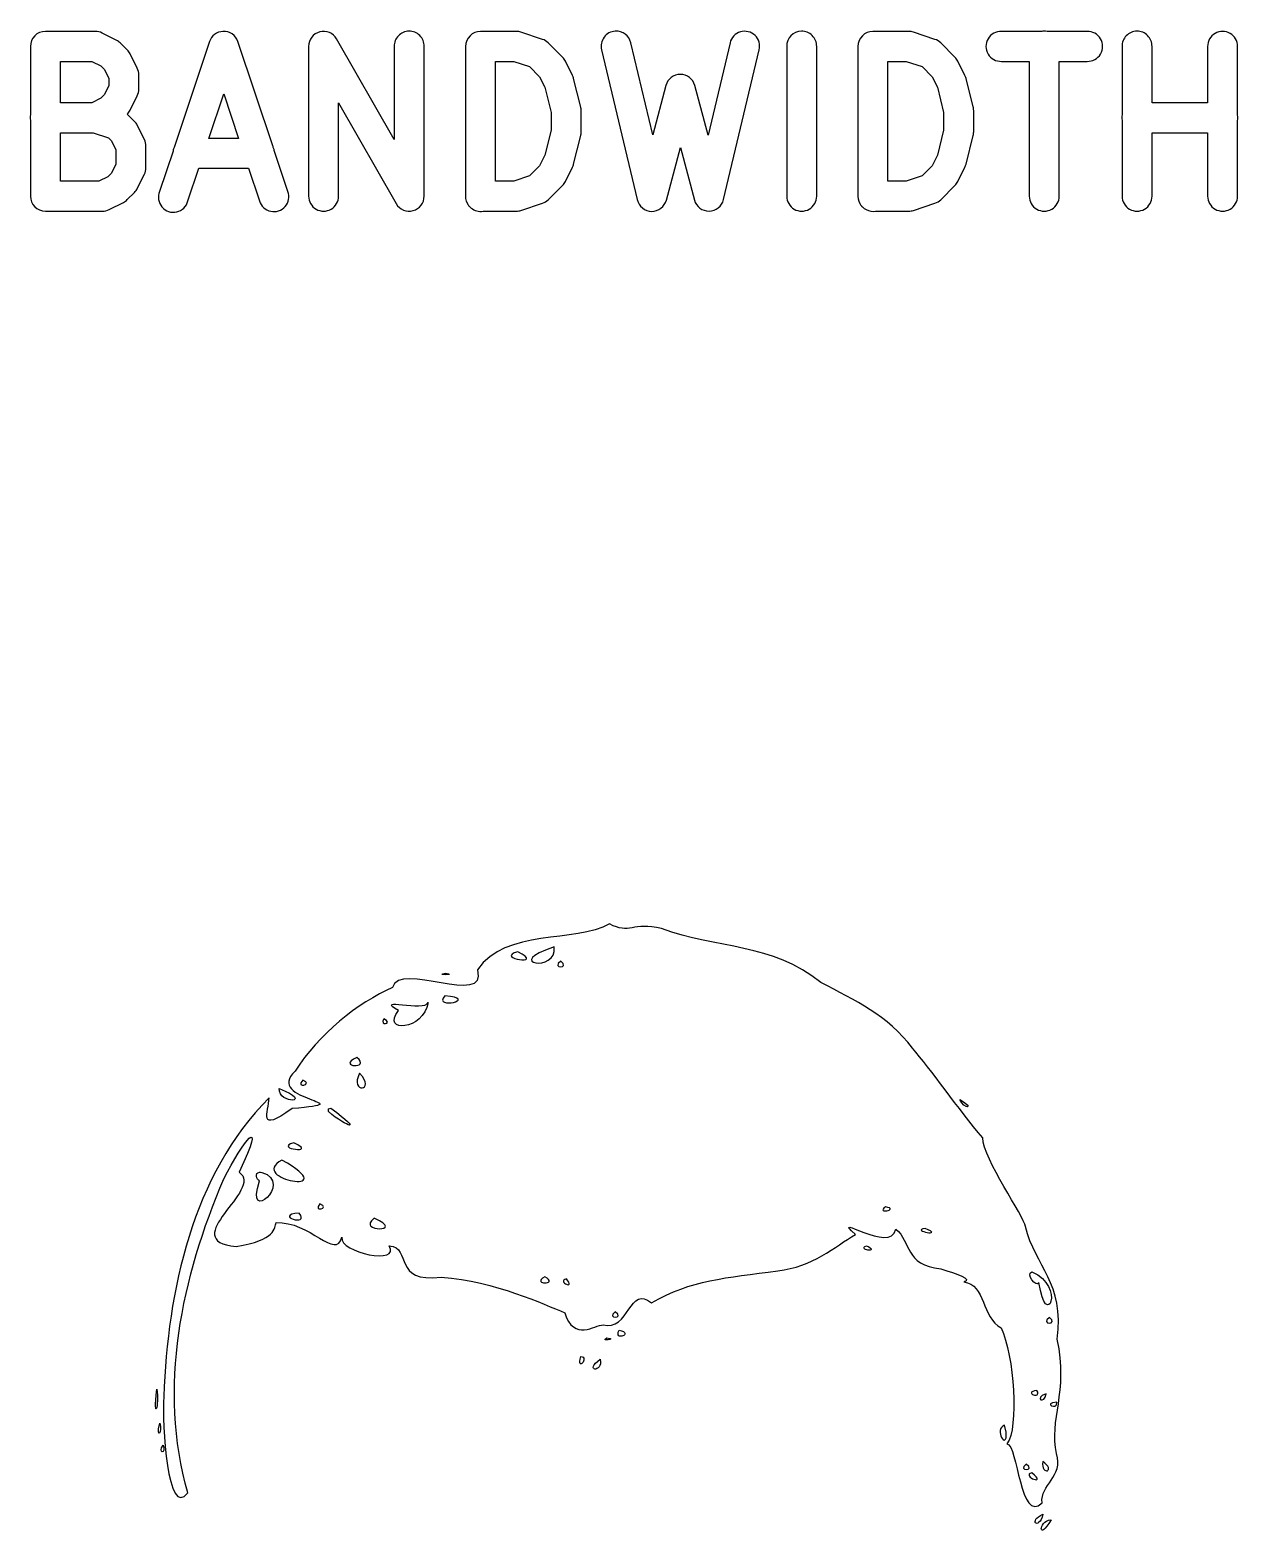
# Model space of a CAD drawing. Extents: x 5 to 88, y 4 to 114.
# Drawn here: x 63.6 to 83.75, y 34.39 to 59.49 of the extents above; entities that cross this region are included whole.
import ezdxf

# ---------------------------------------------------------------- set-up
doc = ezdxf.new("R2010")
doc.units = 0
doc.layers.add('Layer_1', color=7, linetype='CONTINUOUS')

msp = doc.modelspace()

# ---------------------------------------------------------------- linework, layer by layer
at = {"layer": 'Layer_1', "color": 7}
for points in [[(64.685457, 59.466974), (63.851398, 59.466455)], [(65.035305, 59.320212), (64.797077, 59.439584)], [(65.218756, 59.156398), (65.099384, 59.275254)], [(66.589732, 59.296958), (66.007858, 57.546676)], [(66.814525, 59.466974), (66.814525, 59.466455)], [(67.644448, 57.554944), (67.064122, 59.296958)], [(71.709316, 59.466455), (71.113488, 59.466455), (71.113488, 59.466455)], [(72.144434, 59.333648), (71.78735, 59.452504)], [(75.275508, 59.275254), (74.908089, 57.736329), (74.687429, 58.566253)], [(78.256203, 59.466455), (77.660375, 59.466455), (77.660375, 59.466455)], [(78.693903, 59.333648), (78.336303, 59.45302)], [(80.47674, 59.466455), (79.804431, 59.466455)], [(63.601803, 59.216858), (63.601803, 58.072225)], [(65.384639, 58.851505), (65.265783, 59.089733)], [(69.671715, 59.216858), (69.671715, 57.660364)], [(70.171944, 56.716752), (70.171944, 59.216858)], [(75.165954, 56.658358), (75.761783, 59.157948)], [(76.720897, 56.716752), (76.720897, 59.216858)], [(77.410261, 59.216858), (77.410261, 56.749825)], [(81.816193, 59.216858), (81.816193, 58.072225)], [(83.244014, 59.216858), (83.244014, 58.275314), (82.316422, 58.275314)], [(65.40996, 58.502173), (65.40996, 58.740401)], [(72.646727, 58.732133), (72.527355, 58.970361)], [(79.193614, 58.732133), (79.074758, 58.970361)], [(79.804431, 58.966745), (80.267452, 58.966745)], [(80.767678, 56.716752), (80.767678, 58.966745)], [(72.78522, 58.204517), (72.665848, 58.680973)], [(74.205289, 58.566253), (73.98463, 57.738395)], [(79.332107, 58.205033), (79.213251, 58.681492)], [(65.265783, 58.152325), (65.384639, 58.390554)], [(68.744123, 56.716752), (68.744123, 58.275314), (69.705304, 56.591696)], [(72.790904, 57.788523), (72.790904, 58.144057)], [(79.340376, 57.789039), (79.340376, 58.144573)], [(65.504012, 57.661915), (65.384639, 57.900143)], [(82.316422, 56.716752), (82.316422, 57.775604), (83.244014, 57.775604)], [(83.744241, 56.716752), (83.744241, 57.980243)], [(67.898181, 56.794785), (67.671838, 57.476397), (67.669772, 57.484665)], [(72.665848, 57.251604), (72.78522, 57.728061)], [(74.213039, 56.652156), (74.447134, 57.531174), (74.681746, 56.652156)], [(79.213251, 57.251604), (79.332107, 57.728577)], [(66.230581, 56.636654), (66.411966, 57.181323), (67.242406, 57.181323)], [(79.074758, 56.962732), (79.193614, 57.20096)], [(65.218756, 56.658358), (65.338131, 56.777214)], [(64.915933, 56.491962), (65.154161, 56.611334)], [(71.78735, 56.480074), (72.144434, 56.59893)], [(78.336303, 56.480074), (78.693903, 56.599446)], [(63.851398, 56.466638), (64.802763, 56.466638)], [(68.573075, 41.436549), (68.578242, 41.482541), (68.616998, 41.491844), (68.616998, 41.491844)], [(79.883496, 36.084422), (79.854556, 36.20276), (79.854556, 36.20276)]]:
    msp.add_lwpolyline(points, dxfattribs=at)
for points in [[(64.685457, 59.466974)], [(66.814525, 59.466974)], [(69.918211, 59.470591)], [(73.361411, 59.470591)], [(76.466649, 59.470591)], [(80.51343, 59.470591)], [(82.062689, 59.470591)], [(64.101514, 58.966745), (64.624994, 58.966745), (64.775373, 58.892331), (64.835835, 58.829802), (64.91025, 58.681492), (64.91025, 58.562636), (64.835835, 58.412257), (64.775373, 58.351279), (64.624994, 58.275314), (64.101514, 58.275314), (64.101514, 58.966745)], [(71.363085, 58.966745), (71.667975, 58.966745), (71.92946, 58.878895), (72.097407, 58.710945), (72.187323, 58.535246), (72.291193, 58.115117), (72.291193, 57.818495), (72.187323, 57.398366), (72.097407, 57.222664), (71.92946, 57.054717), (71.667975, 56.966868), (71.363085, 56.966868), (71.363085, 58.966745)], [(77.909972, 58.966745), (78.214862, 58.966745), (78.478413, 58.878895), (78.64636, 58.710945), (78.73421, 58.535246), (78.839631, 58.115117), (78.839631, 57.818495), (78.73421, 57.398366), (78.64636, 57.222664), (78.478413, 57.054717), (78.214862, 56.966868), (77.909972, 56.966868), (77.909972, 58.966745)], [(66.82796, 58.425693), (67.076007, 57.681552), (66.578365, 57.681552), (66.82796, 58.425693)], [(64.101514, 57.775085), (64.646698, 57.775085), (64.906114, 57.689305), (64.955208, 57.640727), (65.029106, 57.490348), (65.029106, 57.25212), (64.955208, 57.103292), (64.894745, 57.040763), (64.744366, 56.966868), (64.101514, 56.966868), (64.101514, 57.775085)], [(73.266328, 44.570723)], [(72.341837, 44.185217)], [(71.734121, 44.104604)], [(72.44984, 43.946989)], [(70.531611, 43.748552)], [(70.238606, 43.26021)], [(70.514558, 43.369764)], [(69.497566, 42.987875)], [(69.047465, 42.34037)], [(68.145193, 41.961064)], [(69.095524, 42.076819)], [(67.751935, 41.824123)], [(79.106799, 41.638603)], [(67.9974, 40.916685)], [(67.423791, 40.425242)], [(67.798444, 40.628847)], [(68.086281, 39.743628)], [(68.433031, 39.898658)], [(77.870697, 39.845432)], [(69.336853, 39.657329)], [(78.528539, 39.486281)], [(77.554438, 39.198959)], [(72.186291, 38.679095)], [(80.311375, 38.760743)], [(72.545958, 38.647573)], [(73.360896, 38.096184)], [(80.60283, 38.000582)], [(73.22137, 37.658484)], [(73.422909, 37.790775)], [(72.784705, 37.352043)], [(73.110782, 37.302434)], [(65.708651, 36.802207)], [(80.396643, 36.783602)], [(80.547537, 36.727793)], [(80.725305, 36.585164)], [(65.759292, 36.234282)], [(65.818204, 35.871514)], [(80.218874, 35.554737)], [(80.31241, 35.40901)], [(80.492244, 35.598663)], [(80.496377, 34.717579)], [(80.630735, 34.625594)]]:
    msp.add_lwpolyline(points, close=True, dxfattribs=at)
for points in [[(68.71105, 59.341916), (68.654732, 59.440564), (68.538991, 59.48885), (68.429263, 59.459476)], [(63.851398, 59.466455), (63.713647, 59.466219), (63.602038, 59.354608), (63.601803, 59.216858)], [(64.797077, 59.439584), (64.762502, 59.457258), (64.724286, 59.466635), (64.685457, 59.466974)], [(65.099384, 59.275254), (65.080517, 59.293511), (65.058893, 59.308683), (65.035305, 59.320212)], [(66.814525, 59.466455), (66.711881, 59.46152), (66.622711, 59.394284), (66.589732, 59.296958)], [(67.064122, 59.296958), (67.028412, 59.403152), (66.926419, 59.472626), (66.814525, 59.466974)], [(68.429263, 59.459476), (68.319535, 59.430101), (68.243398, 59.330449), (68.243896, 59.216858)], [(69.671715, 57.660364), (69.671715, 57.660364), (68.71105, 59.341916), (68.71105, 59.341916)], [(69.742379, 59.394809), (69.696145, 59.347218), (69.670724, 59.283201), (69.671715, 59.216858)], [(69.918211, 59.470591), (69.851867, 59.469662), (69.788612, 59.4424), (69.742379, 59.394809)], [(70.098742, 59.397388), (70.050937, 59.445193), (69.98581, 59.471601), (69.918211, 59.470591)], [(70.171944, 59.216858), (70.172954, 59.284457), (70.146546, 59.349583), (70.098742, 59.397388)], [(71.113488, 59.466455), (70.975535, 59.466504), (70.86361, 59.35481), (70.863374, 59.216858)], [(71.78735, 59.452504), (71.762246, 59.461274), (71.735904, 59.465984), (71.709316, 59.466455)], [(72.242102, 59.274735), (72.21452, 59.301636), (72.181094, 59.321798), (72.144434, 59.333648)], [(72.48033, 59.036507), (72.48033, 59.036507), (72.242102, 59.274735), (72.242102, 59.274735)], [(73.173077, 59.368427), (73.128811, 59.307836), (73.114099, 59.230567), (73.133002, 59.157948)], [(73.361411, 59.470591), (73.286483, 59.466523), (73.217343, 59.429018), (73.173077, 59.368427)], [(73.619277, 59.275254), (73.5927, 59.394693), (73.483585, 59.477349), (73.361411, 59.470591)], [(73.98463, 57.738395), (73.98463, 57.738395), (73.619277, 59.275254), (73.619277, 59.275254)], [(75.447658, 59.458667), (75.36147, 59.432931), (75.295738, 59.362898), (75.275508, 59.275254)], [(75.692191, 59.399678), (75.627216, 59.46188), (75.533846, 59.484403), (75.447658, 59.458667)], [(75.761783, 59.157948), (75.783738, 59.245176), (75.757166, 59.337476), (75.692191, 59.399678)], [(76.466649, 59.470591), (76.328689, 59.468374), (76.218604, 59.35482), (76.220668, 59.216858)], [(76.647515, 59.397576), (76.599598, 59.445396), (76.534336, 59.471742), (76.466649, 59.470591)], [(76.720897, 59.216858), (76.721911, 59.284548), (76.695433, 59.349755), (76.647515, 59.397576)], [(77.660375, 59.466455), (77.522422, 59.466504), (77.410497, 59.35481), (77.410261, 59.216858)], [(78.336303, 59.45302), (78.310514, 59.461834), (78.283457, 59.466372), (78.256203, 59.466455)], [(78.791056, 59.275254), (78.763569, 59.301899), (78.730331, 59.321877), (78.693903, 59.333648)], [(79.027733, 59.037026), (79.027733, 59.037026), (78.791056, 59.275254), (78.791056, 59.275254)], [(79.580256, 59.344258), (79.533528, 59.265567), (79.533528, 59.167633), (79.580256, 59.088942)], [(79.804431, 59.466455), (79.712973, 59.469822), (79.626984, 59.422949), (79.580256, 59.344258)], [(80.51343, 59.470591), (80.501115, 59.470118), (80.488851, 59.468736), (80.47674, 59.466455)], [(80.564589, 59.466455), (80.547723, 59.469585), (80.53058, 59.470971), (80.51343, 59.470591)], [(81.23225, 59.466455), (81.23225, 59.466455), (80.564589, 59.466455), (80.564589, 59.466455)], [(81.456425, 59.344258), (81.409696, 59.422949), (81.323707, 59.469822), (81.23225, 59.466455)], [(81.456425, 59.088942), (81.503153, 59.167633), (81.503153, 59.265567), (81.456425, 59.344258)], [(81.886857, 59.394809), (81.840623, 59.347218), (81.815202, 59.283201), (81.816193, 59.216858)], [(82.062689, 59.470591), (81.996345, 59.469662), (81.93309, 59.4424), (81.886857, 59.394809)], [(82.24322, 59.397388), (82.195415, 59.445193), (82.130288, 59.471601), (82.062689, 59.470591)], [(82.316422, 59.216858), (82.317432, 59.284457), (82.291024, 59.349583), (82.24322, 59.397388)], [(83.369071, 59.433462), (83.291686, 59.388784), (83.244014, 59.306215), (83.244014, 59.216858)], [(83.619184, 59.433462), (83.541799, 59.478141), (83.446456, 59.478141), (83.369071, 59.433462)], [(83.744241, 59.216858), (83.744241, 59.306215), (83.696569, 59.388784), (83.619184, 59.433462)], [(65.265783, 59.089733), (65.253863, 59.11438), (65.237976, 59.136901), (65.218756, 59.156398)], [(68.243896, 59.216858), (68.243896, 59.216858), (68.243896, 56.716752), (68.243896, 56.716752)], [(70.863374, 59.216858), (70.863374, 59.216858), (70.863374, 56.763779), (70.863374, 56.763779)], [(72.527355, 58.970361), (72.515387, 58.994824), (72.499503, 59.017167), (72.48033, 59.036507)], [(73.133002, 59.157948), (73.133002, 59.157948), (73.726764, 56.658358), (73.726764, 56.658358)], [(76.220668, 59.216858), (76.220668, 59.216858), (76.220668, 56.716752), (76.220668, 56.716752)], [(79.074758, 58.970361), (79.062838, 58.995008), (79.046952, 59.017529), (79.027733, 59.037026)], [(79.580256, 59.088942), (79.626984, 59.01025), (79.712973, 58.963378), (79.804431, 58.966745)], [(81.23225, 58.966745), (81.323707, 58.963378), (81.409696, 59.01025), (81.456425, 59.088942)], [(82.316422, 58.275314), (82.316422, 58.275314), (82.316422, 59.216858), (82.316422, 59.216858)], [(83.744241, 58.066542), (83.744241, 58.066542), (83.744241, 59.216858), (83.744241, 59.216858)], [(65.40996, 58.740401), (65.410184, 58.778891), (65.401519, 58.816913), (65.384639, 58.851505)], [(74.446359, 58.749963), (74.333814, 58.749963), (74.23514, 58.674767), (74.205289, 58.566253)], [(74.687429, 58.566253), (74.657579, 58.674767), (74.558905, 58.749963), (74.446359, 58.749963)], [(80.267452, 58.966745), (80.267452, 58.966745), (80.267452, 56.716752), (80.267452, 56.716752)], [(80.767678, 58.966745), (80.767678, 58.966745), (81.23225, 58.966745), (81.23225, 58.966745)], [(65.384639, 58.390554), (65.401597, 58.425302), (65.410264, 58.463509), (65.40996, 58.502173)], [(72.665848, 58.680973), (72.661362, 58.698674), (72.65495, 58.715829), (72.646727, 58.732133)], [(79.213251, 58.681492), (79.208564, 58.699035), (79.201979, 58.716016), (79.193614, 58.732133)], [(63.601803, 58.072225), (63.596618, 58.043172), (63.596618, 58.013429), (63.601803, 57.984376)], [(63.601803, 57.984376), (63.601803, 57.984376), (63.601803, 56.716752), (63.601803, 56.716752)], [(65.21669, 58.08618), (65.21669, 58.08618), (65.218756, 58.087727), (65.218756, 58.087727)], [(65.218756, 58.08411), (65.218072, 58.084804), (65.217383, 58.085494), (65.21669, 58.08618)], [(65.218756, 58.087727), (65.237794, 58.1066), (65.253672, 58.128411), (65.265783, 58.152325)], [(65.338131, 57.964738), (65.338131, 57.964738), (65.218756, 58.08411), (65.218756, 58.08411)], [(72.790904, 58.144057), (72.791473, 58.164366), (72.789564, 58.18467), (72.78522, 58.204517)], [(79.340376, 58.144573), (79.340098, 58.164988), (79.337322, 58.185293), (79.332107, 58.205033)], [(81.816193, 58.072225), (81.811008, 58.043172), (81.811008, 58.013429), (81.816193, 57.984376)], [(81.816193, 57.984376), (81.816193, 57.984376), (81.816193, 56.716752), (81.816193, 56.716752)], [(83.744241, 57.980243), (83.749243, 58.008792), (83.749243, 58.037993), (83.744241, 58.066542)], [(65.384639, 57.900143), (65.372685, 57.92402), (65.356984, 57.945828), (65.338131, 57.964738)], [(72.78522, 57.728061), (72.789565, 57.747909), (72.791473, 57.768213), (72.790904, 57.788523)], [(79.332107, 57.728577), (79.337322, 57.748318), (79.340099, 57.768623), (79.340376, 57.789039)], [(83.244014, 57.775604), (83.244014, 57.775604), (83.244014, 56.716752), (83.244014, 56.716752)], [(65.529332, 57.550811), (65.529557, 57.589301), (65.520891, 57.627323), (65.504012, 57.661915)], [(65.529332, 57.193211), (65.529332, 57.193211), (65.529332, 57.550811), (65.529332, 57.550811)], [(66.007858, 57.546676), (65.995178, 57.522237), (65.986622, 57.495872), (65.982534, 57.468645)], [(67.654267, 57.531174), (67.651404, 57.53926), (67.648127, 57.547194), (67.644448, 57.554944)], [(67.669772, 57.484665), (67.666139, 57.500638), (67.660946, 57.516216), (67.654267, 57.531174)], [(65.982534, 57.468645), (65.982534, 57.468645), (65.757742, 56.794785), (65.757742, 56.794785)], [(72.646727, 57.200444), (72.65495, 57.216748), (72.661362, 57.233904), (72.665848, 57.251604)], [(79.193614, 57.20096), (79.201979, 57.217078), (79.208564, 57.23406), (79.213251, 57.251604)], [(65.384639, 56.843876), (65.384639, 56.843876), (65.504012, 57.082104), (65.504012, 57.082104)], [(65.504012, 57.082104), (65.520892, 57.116697), (65.529557, 57.15472), (65.529332, 57.193211)], [(67.242406, 57.181323), (67.242406, 57.181323), (67.423791, 56.636654), (67.423791, 56.636654)], [(72.527355, 56.962216), (72.527355, 56.962216), (72.646727, 57.200444), (72.646727, 57.200444)], [(65.338131, 56.777214), (65.357166, 56.796749), (65.372877, 56.819267), (65.384639, 56.843876)], [(65.757742, 56.794785), (65.721226, 56.70827), (65.736266, 56.608589), (65.796684, 56.5367)], [(67.852214, 56.544458), (67.912014, 56.613286), (67.929627, 56.709201), (67.898181, 56.794785)], [(70.863374, 56.763779), (70.85321, 56.706074), (70.863636, 56.646631), (70.892831, 56.595829)], [(72.242102, 56.657842), (72.242102, 56.657842), (72.48033, 56.89607), (72.48033, 56.89607)], [(72.48033, 56.89607), (72.499503, 56.915411), (72.515387, 56.937754), (72.527355, 56.962216)], [(77.410261, 56.749825), (77.403158, 56.696718), (77.413302, 56.642734), (77.439199, 56.595829)], [(78.791056, 56.657842), (78.791056, 56.657842), (79.027733, 56.89607), (79.027733, 56.89607)], [(79.027733, 56.89607), (79.046952, 56.915567), (79.062838, 56.938087), (79.074758, 56.962732)], [(63.601803, 56.716752), (63.601754, 56.5788), (63.713446, 56.466876), (63.851398, 56.466638)], [(64.802763, 56.466638), (64.841949, 56.466093), (64.880715, 56.474768), (64.915933, 56.491962)], [(65.154161, 56.611334), (65.178074, 56.623445), (65.199884, 56.639322), (65.218756, 56.658358)], [(65.796684, 56.5367), (65.857102, 56.464811), (65.952706, 56.432838), (66.044216, 56.453918)], [(66.044216, 56.453918), (66.135725, 56.474999), (66.207705, 56.545577), (66.230581, 56.636654)], [(67.423791, 56.636654), (67.449985, 56.54932), (67.521624, 56.483156), (67.610762, 56.463973)], [(67.610762, 56.463973), (67.699899, 56.444791), (67.792414, 56.475629), (67.852214, 56.544458)], [(68.243896, 56.716752), (68.243896, 56.627395), (68.291568, 56.544826), (68.368953, 56.500147)], [(68.368953, 56.500147), (68.446338, 56.455469), (68.541681, 56.455469), (68.619066, 56.500147)], [(68.619066, 56.500147), (68.696452, 56.544826), (68.744123, 56.627395), (68.744123, 56.716752)], [(69.705304, 56.591696), (69.76185, 56.493595), (69.877268, 56.445742), (69.98664, 56.475053)], [(69.98664, 56.475053), (70.096013, 56.504364), (70.172033, 56.60352), (70.171944, 56.716752)], [(70.892831, 56.595829), (70.895265, 56.591097), (70.897849, 56.586445), (70.90058, 56.581878)], [(70.90058, 56.581878), (70.901742, 56.579273), (70.902949, 56.576689), (70.9042, 56.574125)], [(70.9042, 56.574125), (70.904884, 56.573433), (70.905573, 56.572744), (70.906266, 56.572059)], [(70.906266, 56.572059), (70.910483, 56.566007), (70.914966, 56.560144), (70.919702, 56.554488)], [(70.919702, 56.554488), (70.919699, 56.553799), (70.919699, 56.55311), (70.919702, 56.552422)], [(70.919702, 56.552422), (70.924809, 56.547019), (70.930154, 56.541846), (70.935722, 56.53692)], [(70.935722, 56.53692), (70.936913, 56.535528), (70.938118, 56.53415), (70.939339, 56.532784)], [(70.939339, 56.532784), (70.944478, 56.527909), (70.949822, 56.523254), (70.955357, 56.518833)], [(70.955357, 56.518833), (70.955874, 56.518831), (70.95639, 56.518831), (70.956907, 56.518833)], [(70.956907, 56.518833), (71.012199, 56.473951), (71.084007, 56.454777), (71.154313, 56.466123)], [(71.709316, 56.466123), (71.735904, 56.466594), (71.762246, 56.471303), (71.78735, 56.480074)], [(72.144434, 56.59893), (72.181094, 56.61078), (72.21452, 56.630942), (72.242102, 56.657842)], [(73.726764, 56.658358), (73.75225, 56.545534), (73.851798, 56.464919), (73.967455, 56.463444)], [(73.967455, 56.463444), (74.083113, 56.461969), (74.184684, 56.540019), (74.213039, 56.652156)], [(74.681746, 56.652156), (74.711606, 56.542065), (74.812194, 56.466142), (74.926254, 56.467603)], [(74.926254, 56.467603), (75.040313, 56.469064), (75.138923, 56.547538), (75.165954, 56.658358)], [(76.220668, 56.716752), (76.220668, 56.627394), (76.26834, 56.544825), (76.345726, 56.500146)], [(76.345726, 56.500146), (76.423111, 56.455467), (76.518454, 56.455467), (76.59584, 56.500146)], [(76.59584, 56.500146), (76.673226, 56.544825), (76.720897, 56.627394), (76.720897, 56.716752)], [(77.439199, 56.595829), (77.439196, 56.59514), (77.439196, 56.594452), (77.439199, 56.593763)], [(77.439199, 56.593763), (77.443532, 56.586997), (77.448189, 56.580443), (77.453153, 56.574125)], [(77.453153, 56.574125), (77.456911, 56.568805), (77.460876, 56.563634), (77.465038, 56.558624)], [(77.465038, 56.558624), (77.465543, 56.557241), (77.46606, 56.555862), (77.466589, 56.554488)], [(77.466589, 56.554488), (77.467273, 56.553795), (77.467962, 56.553106), (77.468655, 56.552422)], [(77.468655, 56.552422), (77.473762, 56.547019), (77.479107, 56.541846), (77.484675, 56.53692)], [(77.484675, 56.53692), (77.485189, 56.536227), (77.485706, 56.535538), (77.486226, 56.534851)], [(77.486226, 56.534851), (77.491333, 56.529448), (77.496678, 56.524275), (77.502246, 56.519349)], [(77.502246, 56.519349), (77.502935, 56.519346), (77.503624, 56.519346), (77.504313, 56.519349)], [(77.504313, 56.519349), (77.510427, 56.513871), (77.516808, 56.508697), (77.523432, 56.503847)], [(77.523432, 56.503847), (77.524121, 56.503844), (77.524811, 56.503844), (77.525501, 56.503847)], [(77.525501, 56.503847), (77.53186, 56.499587), (77.538412, 56.495621), (77.545135, 56.491962)], [(77.545135, 56.491962), (77.545825, 56.491959), (77.546515, 56.491959), (77.547204, 56.491962)], [(77.547204, 56.491962), (77.595117, 56.466862), (77.649876, 56.457977), (77.703266, 56.466638)], [(78.256203, 56.466638), (78.283457, 56.466721), (78.310514, 56.47126), (78.336303, 56.480074)], [(78.693903, 56.599446), (78.730331, 56.611217), (78.763569, 56.631196), (78.791056, 56.657842)], [(80.267452, 56.716752), (80.267452, 56.627395), (80.315123, 56.544826), (80.392508, 56.500147)], [(80.392508, 56.500147), (80.469894, 56.455469), (80.565236, 56.455469), (80.642622, 56.500147)], [(80.642622, 56.500147), (80.720007, 56.544826), (80.767678, 56.627395), (80.767678, 56.716752)], [(81.816193, 56.716752), (81.816193, 56.627394), (81.863865, 56.544825), (81.94125, 56.500146)], [(81.94125, 56.500146), (82.018636, 56.455467), (82.113979, 56.455467), (82.191365, 56.500146)], [(82.191365, 56.500146), (82.268751, 56.544825), (82.316422, 56.627394), (82.316422, 56.716752)], [(83.244014, 56.716752), (83.244014, 56.627395), (83.291686, 56.544826), (83.369071, 56.500147)], [(83.369071, 56.500147), (83.446456, 56.455469), (83.541799, 56.455469), (83.619184, 56.500147)], [(83.619184, 56.500147), (83.696569, 56.544826), (83.744241, 56.627395), (83.744241, 56.716752)], [(71.154313, 56.466123), (71.154313, 56.466123), (71.709316, 56.466123), (71.709316, 56.466123)], [(77.703266, 56.466638), (77.703266, 56.466638), (78.256203, 56.466638), (78.256203, 56.466638)], [(73.266328, 44.570723), (72.683867, 44.246365), (71.526264, 44.495732), (71.061812, 43.804363)], [(74.130875, 44.49166), (73.652646, 44.612498), (73.595578, 44.383795), (73.266328, 44.570723)], [(76.791695, 43.589389), (75.979837, 44.256679), (75.059595, 44.146639), (74.130875, 44.49166)], [(72.341837, 44.185217), (72.402887, 43.756878), (71.458952, 43.904608), (72.341837, 44.185217)], [(71.061812, 43.804363), (71.234408, 43.162434), (69.749553, 43.958425), (69.644328, 43.507223)], [(71.734121, 44.104604), (72.21815, 43.861182), (71.3283, 43.999464), (71.734121, 44.104604)], [(72.44984, 43.946989), (72.621689, 43.82509), (72.27799, 43.82509), (72.44984, 43.946989)], [(70.531611, 43.748552), (70.317851, 43.711952), (70.74537, 43.711952), (70.531611, 43.748552)], [(69.644328, 43.507223), (69.067179, 43.258813), (68.405887, 42.721926), (68.020654, 42.114027)], [(78.318216, 42.493847), (77.904786, 43.045128), (77.364682, 43.29535), (76.791695, 43.589389)], [(69.743028, 43.125334), (69.319848, 43.362795), (70.184901, 43.09293), (70.238606, 43.26021)], [(70.238606, 43.26021), (70.166756, 42.79225), (69.443557, 42.738534), (69.743028, 43.125334)], [(70.514558, 43.369764), (71.108394, 43.318564), (70.310342, 43.128953), (70.514558, 43.369764)], [(69.497566, 42.987875), (69.667934, 42.895876), (69.412056, 42.858795), (69.497566, 42.987875)], [(79.490754, 40.998332), (79.095099, 41.470254), (78.610946, 42.16292), (78.318216, 42.493847)], [(69.047465, 42.34037), (69.303206, 42.140549), (68.69055, 42.179689), (69.047465, 42.34037)], [(68.020654, 42.114027), (67.477258, 41.606326), (69.220267, 41.589412), (67.96846, 41.487192)], [(68.145193, 41.961064), (68.337583, 41.890163), (68.005242, 41.811286), (68.145193, 41.961064)], [(69.095524, 42.076819), (69.391505, 41.769561), (68.913218, 41.73612), (69.095524, 42.076819)], [(67.751935, 41.824123), (67.737846, 41.551603), (68.360866, 41.578712), (67.751935, 41.824123)], [(67.585539, 41.667024), (66.299397, 40.379676), (65.89075, 38.444246), (65.829055, 36.682317)], [(66.830029, 40.313104), (67.144179, 40.955102), (67.561419, 41.442412), (67.08686, 40.423692)], [(67.96846, 41.487192), (67.37142, 41.061512), (67.578882, 41.428174), (67.585539, 41.667024)], [(68.616998, 41.491844), (69.17541, 41.081994), (68.891856, 41.17382), (68.573075, 41.436549)], [(79.106799, 41.638603), (79.186169, 41.463914), (79.375446, 41.486724), (79.106799, 41.638603)], [(67.9974, 40.916685), (68.420794, 40.723203), (67.646978, 40.819085), (67.9974, 40.916685)], [(80.204407, 39.520904), (80.184846, 39.679205), (79.499194, 40.648193), (79.490754, 40.998332)], [(67.08686, 40.423692), (67.512024, 40.139601), (66.017012, 39.286163), (67.037251, 39.183973)], [(67.464616, 40.422141), (68.010933, 40.25539), (67.165801, 39.517568), (67.426373, 40.282097)], [(67.798444, 40.628847), (68.872263, 40.023046), (67.201954, 40.302857), (67.798444, 40.628847)], [(67.426373, 40.282097), (67.365546, 40.303447), (67.343564, 40.416003), (67.423791, 40.425242)], [(67.423791, 40.425242), (67.435253, 40.42656), (67.448797, 40.425597), (67.464616, 40.422141)], [(66.230581, 35.072079), (65.725494, 36.812709), (66.12936, 38.689213), (66.830029, 40.313104)], [(68.086281, 39.743628), (68.274921, 39.50663), (67.635873, 39.706229), (68.086281, 39.743628)], [(68.433031, 39.898658), (68.625664, 39.827459), (68.292175, 39.749039), (68.433031, 39.898658)], [(77.366854, 39.384993), (76.924799, 39.781805), (77.964918, 39.051145), (78.040197, 39.474396)], [(77.870697, 39.845432), (78.116569, 39.804731), (77.687592, 39.718982), (77.870697, 39.845432)], [(67.037251, 39.183973), (67.696487, 39.290984), (67.674849, 39.498349), (67.70181, 39.583949)], [(67.70181, 39.583949), (68.253554, 39.613448), (68.710791, 38.949209), (68.797868, 39.339519)], [(69.336853, 39.657329), (69.893777, 39.42185), (69.026068, 39.422548), (69.336853, 39.657329)], [(78.040197, 39.474396), (78.304204, 39.268174), (78.179757, 38.877099), (78.793122, 38.813969)], [(78.528539, 39.486281), (78.879495, 39.346369), (78.276968, 39.44948), (78.528539, 39.486281)], [(80.734089, 37.637299), (80.857655, 38.591487), (80.37146, 38.833615), (80.204407, 39.520904)], [(68.797868, 39.339519), (68.751587, 39.08544), (69.80094, 38.866246), (69.586966, 39.199475)], [(69.586966, 39.199475), (69.977229, 39.161076), (69.629054, 38.573863), (70.458231, 38.672894)], [(76.074425, 38.780897), (76.648351, 38.839597), (77.027714, 39.187513), (77.366854, 39.384993)], [(77.554438, 39.198959), (77.370537, 39.125559), (77.797704, 39.075359), (77.554438, 39.198959)], [(70.458231, 38.672894), (71.364614, 38.605192), (72.164913, 38.220075), (72.51702, 38.080163)], [(72.186291, 38.679095), (72.430009, 38.540083), (71.942991, 38.546185), (72.186291, 38.679095)], [(73.962926, 38.242946), (74.632547, 38.630986), (75.196646, 38.660567), (76.074425, 38.780897)], [(78.793122, 38.813969), (79.062571, 38.726371), (79.332308, 38.639305), (79.176046, 38.594344)], [(80.428681, 38.58556), (80.38717, 38.48636), (80.198221, 38.736642), (80.311375, 38.760743)], [(80.311375, 38.760743), (80.888011, 38.524592), (80.545685, 37.75783), (80.428681, 38.58556)], [(72.545958, 38.647573), (72.710653, 38.447172), (72.377355, 38.600072), (72.545958, 38.647573)], [(73.156256, 37.877077), (73.584066, 37.761425), (73.608911, 38.564055), (73.962926, 38.242946)], [(79.176046, 38.594344), (79.538464, 38.551146), (79.478187, 37.99877), (79.796679, 37.826949)], [(72.51702, 38.080163), (72.668925, 37.590454), (73.022102, 37.880496), (73.156256, 37.877077)], [(73.360896, 38.096184), (73.532745, 37.974285), (73.189046, 37.974285), (73.360896, 38.096184)], [(80.60283, 38.000582), (80.775245, 37.877802), (80.430419, 37.877792), (80.60283, 38.000582)], [(73.22137, 37.658484), (73.081604, 37.592986), (73.419276, 37.644485), (73.22137, 37.658484)], [(73.422909, 37.790775), (73.326918, 37.587927), (73.687757, 37.734377), (73.422909, 37.790775)], [(79.796679, 37.826949), (80.021506, 37.37026), (80.095586, 36.153428), (79.896413, 35.891668)], [(80.72272, 35.728888), (80.593207, 36.289458), (80.92954, 36.754289), (80.734089, 37.637299)], [(72.784705, 37.352043), (72.708674, 37.075165), (72.934924, 37.336343), (72.784705, 37.352043)], [(73.110782, 37.302434), (72.824736, 37.106364), (73.155322, 37.065404), (73.110782, 37.302434)], [(65.708651, 36.802207), (65.648731, 36.215026), (65.757911, 36.542556), (65.708651, 36.802207)], [(65.829055, 36.682317), (65.790587, 36.209038), (65.891269, 34.626629), (66.230581, 35.072079)], [(80.396643, 36.783602), (80.484233, 36.624122), (80.148273, 36.749402), (80.396643, 36.783602)], [(80.547537, 36.727793), (80.527696, 36.538431), (80.334137, 36.650093), (80.547537, 36.727793)], [(80.725305, 36.585164), (80.746993, 36.440665), (80.480275, 36.572367), (80.725305, 36.585164)], [(65.759292, 36.234282), (65.690522, 35.943703), (65.817522, 36.092121), (65.759292, 36.234282)], [(79.854556, 36.20276), (79.667416, 36.141159), (79.902554, 35.75967), (79.883496, 36.084422)], [(65.818204, 35.871514), (65.71289, 35.728055), (65.876764, 35.715323), (65.818204, 35.871514)], [(79.896413, 35.891668), (80.074904, 35.877266), (80.117491, 34.541102), (80.481907, 34.907233)], [(80.481907, 34.907233), (80.444159, 35.20968), (80.844667, 35.339998), (80.72272, 35.728888)], [(80.218874, 35.554737), (80.39084, 35.433237), (80.047781, 35.430578), (80.218874, 35.554737)], [(80.31241, 35.40901), (80.584714, 35.175639), (80.121989, 35.352709), (80.31241, 35.40901)], [(80.492244, 35.598663), (80.724998, 35.437473), (80.465564, 35.344433), (80.492244, 35.598663)], [(80.496377, 34.717579), (80.245309, 34.611039), (80.422558, 34.433488), (80.496377, 34.717579)], [(80.630735, 34.625594), (80.404689, 34.597096), (80.424646, 34.247404), (80.630735, 34.625594)]]:
    msp.add_open_spline(points, degree=3, dxfattribs=at)

doc.saveas('drawing.dxf')
